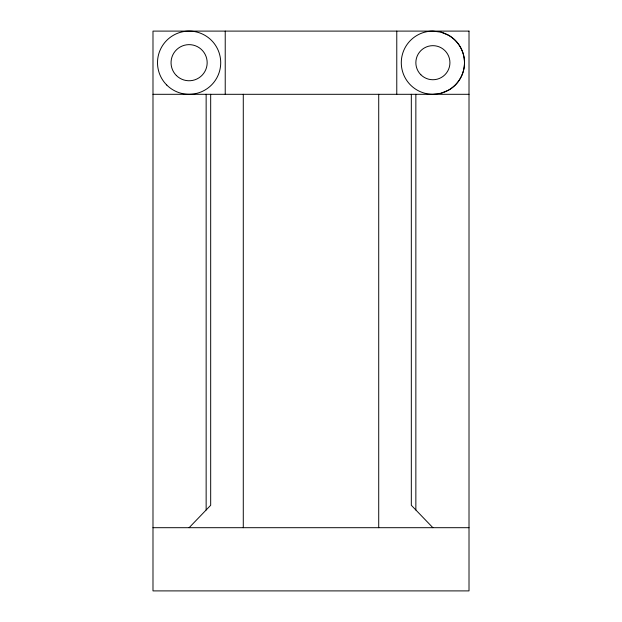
<?xml version="1.0" encoding="UTF-8"?>
<svg xmlns="http://www.w3.org/2000/svg" width="622" height="622" viewBox="0 0 622 622"><rect width="100%" height="100%" fill="white"/><g stroke="black" fill="none" stroke-linecap="round" stroke-linejoin="round"><path stroke-width="0.93" d="M189.111 527.697L210.679 505.282L210.679 94.303M441.068 93.23L448.695 90.066A31.605 31.605 0 0 0 448.695 35.337L441.068 32.173L432.889 31.1A31.605 31.605 0 0 0 401.291 62.705A31.605 31.605 0 0 0 432.889 94.303L441.068 93.23A31.605 31.598 -90 0 0 441.068 32.173M152.989 94.303L469.011 94.303M152.989 527.697L469.011 527.697M432.889 527.697L411.321 505.282L411.321 94.303M415.854 94.303L415.854 509.993M396.774 31.1L396.774 94.303M378.72 94.303L378.72 527.697M243.28 94.303L243.28 527.697M225.226 31.1L225.226 94.303M206.146 94.303L206.146 509.993M469.011 31.1L152.989 31.1L152.989 590.9L469.011 590.9L469.011 31.1M166.766 85.051A31.605 31.605 0 0 0 219.636 70.877A31.605 31.605 0 0 0 180.932 32.173A31.605 31.605 0 0 0 166.766 85.051M176.337 75.472A18.061 18.061 0 0 0 206.551 67.378A18.061 18.061 0 0 0 184.431 45.258A18.061 18.061 0 0 0 176.337 75.472M420.845 74.749A17.035 17.035 0 0 0 449.348 67.114A17.035 17.035 0 0 0 428.48 46.246A17.035 17.035 0 0 0 420.845 74.749"/></g></svg>
